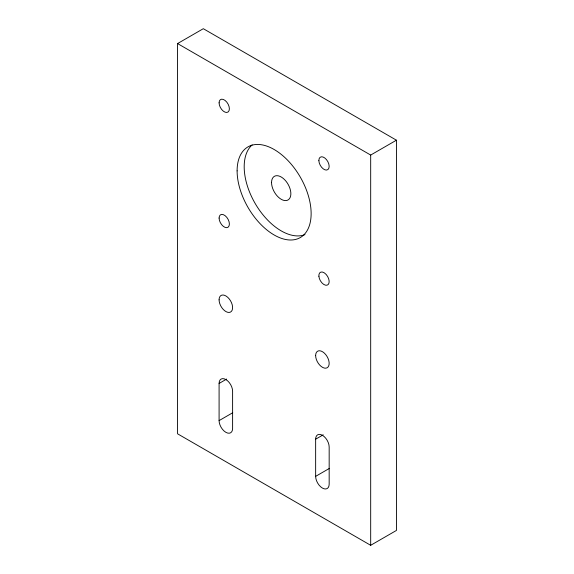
<?xml version="1.0" encoding="UTF-8"?>
<svg xmlns="http://www.w3.org/2000/svg" width="574" height="574" viewBox="0 0 574 574"><rect width="100%" height="100%" fill="white"/><g stroke="black" fill="none" stroke-linecap="round" stroke-linejoin="round"><path stroke-width="0.86" d="M177.567 43.567L203.318 28.7L396.433 140.192L396.433 530.433L370.682 545.3L177.567 433.808L177.567 43.567L370.682 155.059L396.433 140.192M219.089 383.446A9.557 5.518 60 0 1 225.847 379.543A9.557 5.518 60 0 1 232.606 391.253L232.606 428.412A9.557 5.518 60 0 1 225.847 432.315A9.557 5.518 60 0 1 219.089 420.613L219.089 383.446L226.658 379.07M219.089 420.613L232.721 412.742M315.643 439.196A9.557 5.518 60 0 1 322.401 435.293A9.557 5.518 60 0 1 329.167 446.995L329.167 484.162A9.557 5.518 60 0 1 322.401 488.065A9.557 5.518 60 0 1 315.643 476.355L315.643 439.196L323.219 434.819M315.643 476.355L329.275 468.484M370.682 155.059L370.682 545.3M305.002 234.615A52.349 30.221 60 0 1 255.416 203.913A52.349 30.221 60 0 1 252.173 144.863M219.089 102.846A7.283 4.205 60 0 0 226.809 112.454A7.283 4.205 60 0 0 226.809 102.158A7.283 4.205 60 0 0 219.089 102.846M318.871 160.677A7.283 4.205 60 0 0 326.757 170.04A7.283 4.205 60 0 0 326.419 159.55A7.283 4.205 60 0 0 318.871 160.677M219.089 218.055A7.283 4.205 60 0 0 226.809 227.67A7.283 4.205 60 0 0 226.809 217.367A7.283 4.205 60 0 0 219.089 218.055M318.886 276.238A7.283 4.205 60 0 0 327.001 285.206A7.283 4.205 60 0 0 326.161 274.465A7.283 4.205 60 0 0 318.886 276.238M237.112 170.858A52.349 30.221 60 0 0 292.632 239.925A52.349 30.221 60 0 0 292.632 165.9A52.349 30.221 60 0 0 237.112 170.858M315.643 355.571A9.557 5.518 60 0 0 325.781 368.185A9.557 5.518 60 0 0 325.781 354.667A9.557 5.518 60 0 0 315.643 355.571M219.089 299.822A9.557 5.518 60 0 0 229.227 312.435A9.557 5.518 60 0 0 229.227 298.918A9.557 5.518 60 0 0 219.089 299.822M271.552 182.568A13.654 7.885 60 0 0 286.031 200.584A13.654 7.885 60 0 0 286.031 181.269A13.654 7.885 60 0 0 271.552 182.568"/></g></svg>
